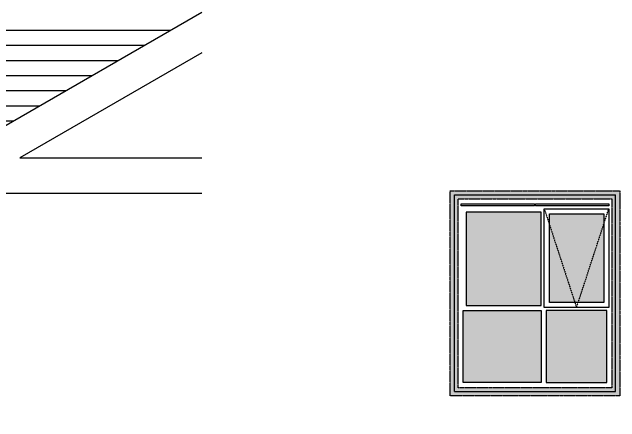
# Model space of a CAD drawing. Header units: inches. Extents: x -48459 to 205009, y 10398 to 54474.
# Drawn here: x 19781 to 25807, y 47974 to 52037 of the extents above; entities that cross this region are included whole.
import ezdxf

# ---------------------------------------------------------------- set-up
doc = ezdxf.new("R2010")
doc.units = ezdxf.units.IN
doc.header["$MEASUREMENT"] = 0
for name, pattern in [('14-08 - Household Unit Master X-ref$0$DASHED2', [9.525, 6.35, -3.175]), ('DASHED', [19.05, 12.7, -6.35]), ('HIDDEN', [4.5, 1.5, -1.5, 1.5])]:
    doc.linetypes.add(name, pattern=pattern)
doc.layers.add('.', color=80, linetype='Continuous', lineweight=18)
for name, color, linetype in [('AR-backround', 9, 'Continuous'), ('AR-DOOR-HATCH', 9, 'Continuous'), ('AR-HIDDEN-OVER', 8, 'DASHED'), ('AR-SECTION', 5, 'Continuous'), ('AR-WIND-SILL', 8, 'Continuous'), ('QSS ELEVATION 2', 2, 'Continuous'), ('QSS ELEVATION 4', 8, 'Continuous')]:
    doc.layers.add(name, color=color, linetype=linetype)

# ---------------------------------------------------------------- blocks, each defined once
blk = doc.blocks.new('A$Caa643124')
at = {"layer": '.', "true_color": 0xff0000, "transparency": 33554559}
h = blk.add_hatch(color=1, dxfattribs=at)
h.dxf.hatch_style = 1
h.paths.add_polyline_path([(1682.2, 2033), (-0.5, 2033), (-0.5, 0), (1682.2, 0)])
h.paths.add_polyline_path([(79.7, 1952.8), (1602, 1952.8), (1602, 80.2), (79.7, 80.2)], flags=16)
at = {"layer": 'AR-DOOR-HATCH'}
h = blk.add_hatch(color=254, dxfattribs=at)
h.paths.add_polyline_path([(903.7, 130), (130, 130), (130, 844.5), (903.7, 844.5)])
h.paths.add_polyline_path([(1553.7, 844.5), (953.7, 844.5), (953.7, 130), (1553.7, 130)])
h.paths.add_polyline_path([(1522.7, 1803), (983.7, 1803), (983.7, 924.5), (1522.7, 924.5)])
h.paths.add_polyline_path([(903.7, 1820.4), (160, 1820.4), (160, 894.5), (903.7, 894.5)])
at = {"color": 252, "linetype": '14-08 - Household Unit Master X-ref$0$DASHED2', "ltscale": 0.5}
for points in [[(1682.7, 0), (0, 0), (0, 2033), (1682.7, 2033)], [(1602.5, 80.2), (80.2, 80.2), (80.2, 1952.8), (1602.5, 1952.8)]]:
    blk.add_lwpolyline(points, close=True, dxfattribs=at)
at = {"layer": 'AR-HIDDEN-OVER', "linetype": 'HIDDEN'}
blk.add_lwpolyline([(933.7, 1853), (1253.2, 874.5), (1572.7, 1853)], dxfattribs=at)
at = {"layer": 'QSS ELEVATION 2', "color": 4}
for p, q in [((41.5, 41.5), (41.5, 1991.5)), ((41.5, 1991.5), (1641.2, 1991.5)), ((1641.2, 41.5), (1641.2, 1991.5)), ((41.5, 41.5), (1641.2, 41.5))]:
    blk.add_line(p, q, dxfattribs=at)
at = {"layer": 'QSS ELEVATION 4'}
for points in [[(110, 1903), (836.4, 1903), (836.4, 1883), (110, 1883)], [(846.4, 1903), (1572.7, 1903), (1572.7, 1883), (846.4, 1883)], [(903.7, 1820.4), (160, 1820.4), (160, 894.5), (903.7, 894.5)], [(903.7, 1820.4), (160, 1820.4), (160, 894.5), (903.7, 894.5)], [(1572.7, 874.5), (933.7, 874.5), (933.7, 1853), (1572.7, 1853)], [(1522.7, 924.5), (983.7, 924.5), (983.7, 1803), (1522.7, 1803)], [(903.7, 130), (130, 130), (130, 844.5), (903.7, 844.5)], [(1553.7, 844.5), (953.7, 844.5), (953.7, 130), (1553.7, 130)]]:
    blk.add_lwpolyline(points, close=True, dxfattribs=at)

msp = doc.modelspace()

# ---------------------------------------------------------------- hatches: boundary and pattern name
at = {"layer": 'AR-backround', "transparency": 33554687}
h = msp.add_hatch(dxfattribs=at)
h.set_pattern_fill('ANSI31', color=256, scale=1200, angle=135)
h.set_pattern_definition([(180, (-20081.92, -57491.39), (-1e-14, -150), [])])
h.paths.add_polyline_path([(14491.4, 51900.3), (14566, 51865.4), (14557.2, 51846.6), (14846.4, 51710.9), (14837.7, 51691.4), (15126.6, 51561.3), (15117.3, 51542.2), (15404.8, 51402.9), (15396.6, 51385.2), (15685.7, 51250.6), (15677.9, 51233.2), (15981.1, 51097.2), (15967.1, 51066), (16215.2, 50950.4), (16215.2, 50904.9), (19703.2, 50904.9), (21427.3, 51900.3)])

# ---------------------------------------------------------------- linework, layer by layer
at = {"layer": 'AR-SECTION'}
msp.add_line((18625.5, 50282.7), (21663.5, 52036.7), dxfattribs=at)
for points in [[(21663.5, 51632.5), (19858.8, 50590.6), (21663.5, 50590.6)], [(19252.6, 47974.2), (19252.6, 50240.6), (21663.5, 50240.6)]]:
    msp.add_lwpolyline(points, dxfattribs=at)

# ---------------------------------------------------------------- block references
at = {"layer": 'AR-WIND-SILL'}
msp.add_blockref('A$Caa643124', (24124.7, 48232.7), dxfattribs=at)

doc.saveas('drawing.dxf')
